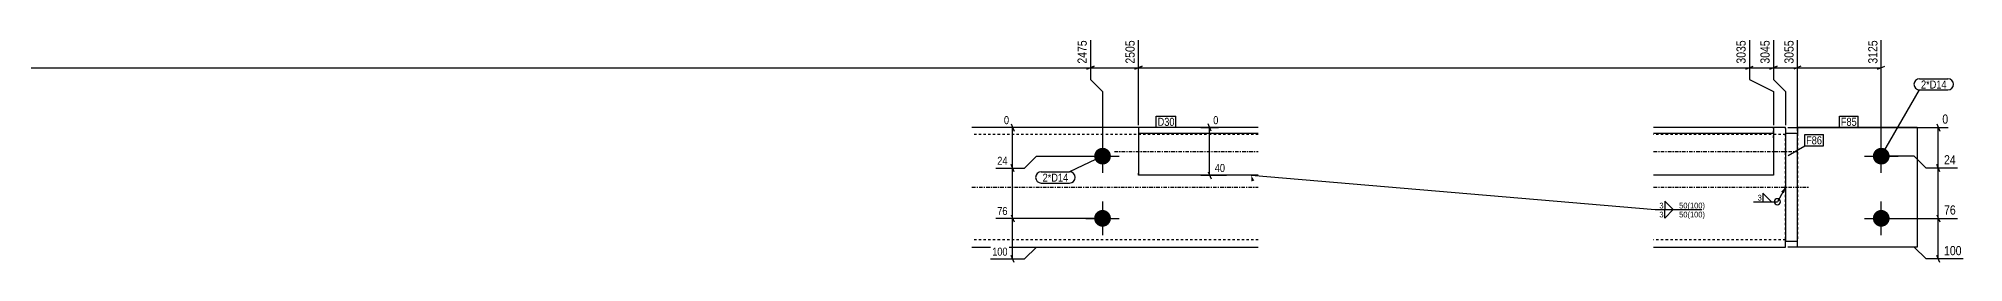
# Model space of a CAD drawing. Header units: millimetres. Extents: x 22 to 19330, y 5 to 1057.
# Drawn here: x 17724 to 19330, y 5 to 192 of the extents above; entities that cross this region are included whole.
import ezdxf

# ---------------------------------------------------------------- set-up
doc = ezdxf.new("R2010")
doc.units = ezdxf.units.MM
doc.linetypes.add('DXK_LINE_DOT2', pattern=[3.9198, 1.9599, -1.9599])
doc.linetypes.add('DXK_LINE_DOT3', pattern=[5.9187, 2.979, -0.9799, 0.9799, -0.9799])
for name, color, linetype in [('MÅLSÆTNING', 7, 'Continuous'), ('STÅL', 7, 'Continuous'), ('TEKST', 7, 'Continuous')]:
    doc.layers.add(name, color=color, linetype=linetype)
doc.styles.add('Arial Narrow', font='ARIALN.TTF', dxfattribs={"height": 0.2})

msp = doc.modelspace()

# ---------------------------------------------------------------- hatches: boundary and pattern name
at = {"layer": 'STÅL', "linetype": 'Continuous'}
for points in [[(18611.7, 100.8, -1), (18611.7, 86.8, -1)], [(19261.7, 100.8, -1), (19261.7, 86.8, -1)], [(18611.7, 48.8, -1), (18611.7, 34.8, -1)], [(19261.7, 48.8, -1), (19261.7, 34.8, -1)]]:
    msp.add_hatch(color=96, dxfattribs=at).paths.add_polyline_path(points)
at = {"layer": 'TEKST', "linetype": 'Continuous'}
for points in [[(18736, 72.7), (18735.7, 77.8), (18738.4, 73.4)], [(19178.2, 64), (19181.7, 67.8), (19180.4, 62.8)]]:
    msp.add_hatch(color=3, dxfattribs=at).paths.add_polyline_path(points)

# ---------------------------------------------------------------- linework, layer by layer
at = {"layer": 'MÅLSÆTNING', "color": 7, "linetype": 'Continuous'}
for p, q in [((18601.7, 190.7), (18601.7, 157.8)), ((18641.7, 119.8), (18641.7, 190.7)), ((18641.7, 119.8), (18641.7, 190.7)), ((19151.7, 190.7), (19151.7, 157.8)), ((19171.7, 190.7), (19171.7, 157.8)), ((19191.7, 114.8), (19191.7, 190.7)), ((19261.7, 95.8), (19261.7, 190.7)), ((16136.7, 167.8), (18601.7, 167.8)), ((18598.7, 166.6), (18604.7, 169)), ((18644.7, 169), (18638.7, 166.6)), ((18638.7, 166.6), (18644.7, 169)), ((19148.7, 166.6), (19154.7, 169)), ((19151.7, 167.8), (19171.7, 167.8)), ((19174.7, 169), (19168.7, 166.6)), ((19194.7, 169), (19188.7, 166.6)), ((19258.7, 166.6), (19264.7, 169)), ((18601.7, 157.8), (18611.7, 147.8)), ((18601.7, 157.8), (18611.7, 147.8)), ((18611.7, 147.8), (18611.7, 95.8)), ((18611.7, 147.8), (18611.7, 95.8)), ((19151.7, 157.8), (19171.7, 147.8)), ((19151.7, 157.8), (19171.7, 147.8)), ((19171.7, 157.8), (19181.7, 147.8)), ((19171.7, 157.8), (19181.7, 147.8)), ((19171.7, 147.8), (19171.7, 119.8)), ((19171.7, 147.8), (19171.7, 119.8)), ((19181.7, 147.8), (19181.7, 119.8)), ((19181.7, 147.8), (19181.7, 119.8)), ((18594.3, 117.8), (18529.4, 117.8)), ((18535.4, 120.8), (18537.8, 114.8)), ((18536.6, 83.8), (18536.6, 117.8)), ((18693.7, 117.8), (18708.4, 117.8)), ((18702.3, 114.8), (18699.9, 120.8)), ((18701.1, 77.8), (18701.1, 117.8)), ((19183.7, 117.8), (19317.5, 117.8)), ((19308.1, 120.8), (19310.5, 114.8)), ((18522.5, 83.8), (18546.6, 83.8)), ((18522.5, 83.8), (18546.6, 83.8)), ((18537.8, 80.8), (18535.4, 86.8)), ((18537.8, 80.8), (18535.4, 86.8)), ((18546.6, 83.8), (18556.6, 93.8)), ((18546.6, 83.8), (18556.6, 93.8)), ((18556.6, 93.8), (18609.7, 93.8)), ((18556.6, 93.8), (18609.7, 93.8)), ((18699.9, 80.8), (18702.3, 74.8)), ((19289.3, 93.8), (19263.7, 93.8)), ((19289.3, 93.8), (19263.7, 93.8)), ((19299.3, 83.8), (19289.3, 93.8)), ((19299.3, 83.8), (19289.3, 93.8)), ((19325.3, 83.8), (19299.3, 83.8)), ((19310.5, 80.8), (19308.1, 86.8)), ((19309.3, 41.8), (19309.3, 83.8)), ((18693.7, 77.8), (18715.2, 77.8)), ((18609.7, 41.8), (18522.5, 41.8)), ((18535.4, 44.8), (18537.8, 38.8)), ((18536.6, 7.8), (18536.6, 41.8)), ((19263.7, 41.8), (19325.3, 41.8)), ((19263.7, 41.8), (19325.3, 41.8)), ((19308.1, 44.8), (19310.5, 38.8)), ((19308.1, 44.8), (19310.5, 38.8)), ((19309.3, 7.8), (19309.3, 41.8)), ((18546.6, 7.8), (18556.6, 17.8)), ((18556.6, 17.8), (18614.6, 17.8)), ((19289.3, 17.8), (19183.7, 17.8)), ((19299.3, 7.8), (19289.3, 17.8)), ((18518.3, 7.8), (18546.6, 7.8)), ((18537.8, 4.8), (18535.4, 10.8)), ((19330.2, 7.8), (19299.3, 7.8)), ((19310.5, 4.8), (19308.1, 10.8))]:
    msp.add_line(p, q, dxfattribs=at)
at = {"layer": 'STÅL', "color": 2, "linetype": 'Continuous'}
for p, q in [((18641.7, 117.8), (18502.7, 117.8)), ((18641.7, 117.8), (18641.7, 79.7)), ((18741.7, 117.8), (18641.7, 117.8)), ((18741.7, 112.8), (18641.7, 112.8)), ((19171.7, 117.8), (19071.7, 117.8)), ((19171.7, 112.8), (19071.7, 112.8)), ((19171.7, 117.8), (19171.7, 77.8)), ((19181.7, 117.8), (19171.7, 117.8)), ((19181.7, 116.9), (19181.7, 117.8)), ((19181.7, 116.9), (19181.7, 112.8)), ((19181.7, 112.8), (19181.7, 22.8)), ((19191.7, 112.8), (19181.7, 112.8)), ((19191.7, 117.8), (19191.7, 112.8)), ((19291.7, 117.8), (19191.7, 117.8)), ((19191.7, 22.8), (19191.7, 112.8)), ((19291.7, 117.8), (19291.7, 17.8)), ((18641.7, 78.7), (18641.7, 79.7)), ((18641.7, 78), (18641.7, 78.7)), ((18641.7, 78), (18641.7, 77.8)), ((18741.7, 77.8), (18641.7, 77.8)), ((19171.7, 77.8), (19071.7, 77.8)), ((18502.7, 17.8), (18741.7, 17.8)), ((19071.7, 17.8), (19181.7, 17.8)), ((19181.7, 22.8), (19191.7, 22.8)), ((19181.7, 17.8), (19181.7, 22.8)), ((19191.7, 17.8), (19191.7, 22.8)), ((19291.7, 17.8), (19191.7, 17.8))]:
    msp.add_line(p, q, dxfattribs=at)
at = {"layer": 'STÅL', "color": 7, "linetype": 'DXK_LINE_DOT2'}
for p, q in [((18641.7, 117.8), (18641.7, 115.8)), ((18741.7, 117.8), (18641.7, 117.8)), ((19171.7, 117.8), (19071.7, 117.8)), ((19171.7, 109.1), (19171.7, 117.8)), ((19181.7, 24.3), (19181.7, 112.8)), ((19191.7, 112.8), (19191.7, 22.8)), ((18741.7, 111.8), (18502.7, 111.8)), ((19181.7, 111.8), (19071.7, 111.8)), ((18641.7, 79.7), (18641.7, 78)), ((18741.7, 23.8), (18502.7, 23.8)), ((19181.7, 23.8), (19071.7, 23.8)), ((19181.7, 23.8), (19181.7, 24.3)), ((19181.7, 22.8), (19181.7, 23.8))]:
    msp.add_line(p, q, dxfattribs=at)
at = {"layer": 'STÅL', "color": 96, "linetype": 'Continuous'}
for p, q in [((18611.7, 107.8), (18611.7, 79.8)), ((19261.7, 79.8), (19261.7, 107.8)), ((18597.7, 93.8), (18625.7, 93.8)), ((19247.7, 93.8), (19275.7, 93.8)), ((18611.7, 55.8), (18611.7, 27.8)), ((19261.7, 27.8), (19261.7, 55.8)), ((18597.7, 41.8), (18625.7, 41.8)), ((19247.7, 41.8), (19275.7, 41.8))]:
    msp.add_line(p, q, dxfattribs=at)
at = {"layer": 'STÅL', "color": 7, "linetype": 'DXK_LINE_DOT3'}
for p, q in [((18621.7, 97.8), (18741.7, 97.8)), ((19071.7, 97.8), (19191.7, 97.8)), ((18502.7, 67.8), (18741.7, 67.8)), ((19071.7, 67.8), (19201.7, 67.8))]:
    msp.add_line(p, q, dxfattribs=at)
at = {"layer": 'TEKST', "color": 3, "linetype": 'Continuous'}
msp.add_line((19181.7, 67.8), (19175, 55.7), dxfattribs=at)
for start, end in [(90, 270), (270, 90)]:
    msp.add_arc((19175, 55.7), 2.5, start, end, dxfattribs=at)

# ---------------------------------------------------------------- wipeouts: each hides what was drawn before it
at = {"color": 0}
for points in [[(19316.2, 150.4), (19316.2, 157.4), (19294.9, 157.4), (19294.9, 150.4)], [(19079.9, 49.7), (19079.9, 55.5), (19076.1, 55.5), (19076.1, 49.7)]]:
    msp.add_wipeout(points, dxfattribs=at).dxf.layer = 'TEKST'

# ---------------------------------------------------------------- next in the draw order: linework, layer by layer
at = {"layer": 'TEKST', "color": 3, "linetype": 'Continuous'}
for p, q in [((19088.1, 49.1), (19081, 56.2)), ((19081, 56.2), (19081, 49.1)), ((19081, 49.1), (19088.1, 49.1))]:
    msp.add_line(p, q, dxfattribs=at)

# ---------------------------------------------------------------- next in the draw order: wipeouts: each hides what was drawn before it
at = {"color": 0, "linetype": 'Continuous'}
for points in [[(18600.1, 192.3), (18588.9, 192.3), (18588.9, 169.6), (18600.1, 169.6)], [(19170.1, 192.3), (19158.9, 192.3), (19158.9, 169.6), (19170.1, 169.6)], [(18535, 119.2), (18535, 129), (18528, 129), (18528, 119.2)], [(18709.8, 119.2), (18709.8, 129), (18702.7, 129), (18702.7, 119.2)], [(19325.5, 85.4), (19325.5, 96.6), (19312.5, 96.6), (19312.5, 85.4)], [(18715.3, 79.2), (18715.3, 89), (18704, 89), (18704, 79.2)], [(18533.7, 43.2), (18533.7, 53), (18522.4, 53), (18522.4, 43.2)], [(19325.5, 43.4), (19325.5, 54.6), (19312.5, 54.6), (19312.5, 43.4)], [(18533.7, 9.2), (18533.7, 19), (18518.2, 19), (18518.2, 9.2)], [(19330.4, 9.4), (19330.4, 20.6), (19312.5, 20.6), (19312.5, 9.4)]]:
    msp.add_wipeout(points, dxfattribs=at).dxf.layer = 'MÅLSÆTNING'
at = {"color": 0}
for points in [[(19316.2, 150.4), (19316.2, 157.4), (19294.9, 157.4), (19294.9, 150.4)], [(18671.8, 119.2), (18671.8, 126.2), (18657.7, 126.2), (18657.7, 119.2)], [(19241.2, 119.2), (19241.2, 126.2), (19228, 126.2), (19228, 119.2)], [(18583, 72.5), (18583, 79.5), (18561.7, 79.5), (18561.7, 72.5)], [(19161.9, 56.3), (19161.9, 62.1), (19158.1, 62.1), (19158.1, 56.3)]]:
    msp.add_wipeout(points, dxfattribs=at).dxf.layer = 'TEKST'

# ---------------------------------------------------------------- next in the draw order: linework, layer by layer
at = {"layer": 'MÅLSÆTNING', "color": 7, "linetype": 'Continuous'}
for p, q in [((18601.7, 190.7), (18601.7, 157.8)), ((19151.7, 190.7), (19151.7, 157.8)), ((19171.7, 190.7), (19171.7, 157.8)), ((18604.7, 169), (18598.7, 166.6)), ((18601.7, 167.8), (18641.7, 167.8)), ((18641.7, 167.8), (19151.7, 167.8)), ((19148.7, 166.6), (19154.7, 169)), ((19168.7, 166.6), (19174.7, 169)), ((19171.7, 167.8), (19191.7, 167.8)), ((19309.3, 83.8), (19309.3, 117.8)), ((18536.6, 41.8), (18536.6, 83.8)), ((19325.3, 83.8), (19299.3, 83.8)), ((19310.5, 80.8), (19308.1, 86.8)), ((18609.7, 41.8), (18522.5, 41.8)), ((18535.4, 44.8), (18537.8, 38.8))]:
    msp.add_line(p, q, dxfattribs=at)
at = {"layer": 'TEKST', "color": 7, "linetype": 'Continuous'}
for p, q in [((19261.7, 93.8), (19293.7, 149.2)), ((19293.7, 158.6), (19317.4, 158.6)), ((19293.7, 149.2), (19317.4, 149.2))]:
    msp.add_line(p, q, dxfattribs=at)
at = {"layer": 'TEKST', "color": 3, "linetype": 'Continuous'}
for p, q in [((19155, 55.7), (19175, 55.7)), ((19170.1, 55.7), (19162.9, 62.8)), ((19162.9, 62.8), (19162.9, 55.7)), ((19162.9, 55.7), (19170.1, 55.7))]:
    msp.add_line(p, q, dxfattribs=at)
at = {"layer": 'TEKST', "color": 7, "linetype": 'Continuous'}
for centre, start, end in [((19293.7, 153.9), 90, 270), ((19317.4, 153.9), 270, 90)]:
    msp.add_arc(centre, 4.7, start, end, dxfattribs=at)

# ---------------------------------------------------------------- next in the draw order: texts
at = {"layer": 'MÅLSÆTNING', "color": 3, "linetype": 'Continuous', "style": 'Arial Narrow'}
for s, p in [('2475', (18598.5, 171.2)), ('3045', (19168.5, 171.2))]:
    msp.add_text(s, height=7.64, rotation=90.0002, dxfattribs=at).set_placement(p)
for s, height, p in [('0', 6.68, (18529.4, 120.6)), ('0', 6.68, (18704.1, 120.6)), ('40', 6.68, (18705.4, 80.6)), ('24', 7.64, (19314.1, 87)), ('76', 6.68, (18523.8, 44.6)), ('76', 7.64, (19314.1, 45)), ('100', 6.68, (18519.6, 10.6)), ('100', 7.64, (19314.1, 11))]:
    msp.add_text(s, height=height, dxfattribs=at).set_placement(p)
at = {"layer": 'TEKST', "color": 3, "style": 'Arial Narrow'}
for s, height, p in [('2*D14', 6.68, (19294.9, 150.4)), ('3', 4.77, (19158.5, 56.7))]:
    msp.add_text(s, height=height, dxfattribs=at).set_placement(p)

# ---------------------------------------------------------------- next in the draw order: wipeouts: each hides what was drawn before it
at = {"color": 0}
for points in [[(18671.8, 119.2), (18671.8, 126.2), (18657.7, 126.2), (18657.7, 119.2)], [(19241.2, 119.2), (19241.2, 126.2), (19228, 126.2), (19228, 119.2)], [(18583, 72.5), (18583, 79.5), (18561.7, 79.5), (18561.7, 72.5)]]:
    msp.add_wipeout(points, dxfattribs=at).dxf.layer = 'TEKST'
at = {"color": 0, "linetype": 'Continuous'}
for points in [[(19112.3, 49.7), (19112.3, 55.5), (19092.6, 55.5), (19092.6, 49.7)], [(19079.9, 42.2), (19079.9, 48), (19076.1, 48), (19076.1, 42.2)]]:
    msp.add_wipeout(points, dxfattribs=at).dxf.layer = 'TEKST'

# ---------------------------------------------------------------- next in the draw order: linework, layer by layer
at = {"layer": 'TEKST', "color": 7, "linetype": 'Continuous'}
for p, q in [((18656.5, 127.4), (18673, 127.4)), ((18656.5, 118), (18656.5, 127.4)), ((18656.5, 118), (18673, 118)), ((18673, 118), (18673, 127.4)), ((19226.8, 127.4), (19242.4, 127.4)), ((19226.8, 118), (19226.8, 127.4)), ((19226.8, 118), (19242.4, 118)), ((19242.4, 118), (19242.4, 127.4)), ((18560.5, 80.7), (18584.2, 80.7)), ((18611.7, 93.8), (18584.2, 80.7)), ((18560.5, 71.3), (18584.2, 71.3))]:
    msp.add_line(p, q, dxfattribs=at)
at = {"layer": 'TEKST', "color": 3, "linetype": 'Continuous'}
for p, q in [((18735.7, 77.8), (19073, 49.1)), ((19081, 49.1), (19088.1, 49.1)), ((19088.1, 49.1), (19081, 42)), ((19081, 42), (19081, 49.1))]:
    msp.add_line(p, q, dxfattribs=at)
at = {"layer": 'TEKST', "color": 7, "linetype": 'Continuous'}
for centre, start, end in [((18560.5, 76), 90, 270), ((18584.2, 76), 270, 90)]:
    msp.add_arc(centre, 4.7, start, end, dxfattribs=at)

# ---------------------------------------------------------------- next in the draw order: texts
at = {"layer": 'TEKST', "color": 3, "style": 'Arial Narrow'}
for s, height, p in [('D30', 6.68, (18657.7, 119.2)), ('F85', 6.68, (19228, 119.2)), ('2*D14', 6.68, (18561.7, 72.5)), ('3', 4.77, (19076.5, 50.1))]:
    msp.add_text(s, height=height, dxfattribs=at).set_placement(p)
at = {"layer": 'TEKST', "color": 3, "linetype": 'Continuous', "style": 'Arial Narrow'}
msp.add_text('3', height=4.77, dxfattribs=at).set_placement((19076.5, 42.6))

# ---------------------------------------------------------------- next in the draw order: wipeouts: each hides what was drawn before it
at = {"color": 0, "linetype": 'Continuous'}
for points in [[(18640.1, 192.3), (18628.9, 192.3), (18628.9, 169.6), (18640.1, 169.6)], [(19150.1, 192.3), (19138.9, 192.3), (19138.9, 169.6), (19150.1, 169.6)], [(19190.1, 192.3), (19178.9, 192.3), (19178.9, 169.6), (19190.1, 169.6)], [(19319.1, 119.4), (19319.1, 130.6), (19311.1, 130.6), (19311.1, 119.4)], [(18533.7, 85.2), (18533.7, 95), (18522.4, 95), (18522.4, 85.2)]]:
    msp.add_wipeout(points, dxfattribs=at).dxf.layer = 'MÅLSÆTNING'

# ---------------------------------------------------------------- next in the draw order: linework, layer by layer
at = {"layer": 'MÅLSÆTNING', "color": 7, "linetype": 'Continuous'}
for p, q in [((19191.7, 114.8), (19191.7, 190.7)), ((19194.7, 169), (19188.7, 166.6)), ((19191.7, 167.8), (19261.7, 167.8))]:
    msp.add_line(p, q, dxfattribs=at)

# ---------------------------------------------------------------- next in the draw order: texts
at = {"layer": 'MÅLSÆTNING', "color": 3, "linetype": 'Continuous', "style": 'Arial Narrow'}
for s, p in [('2505', (18638.5, 171.2)), ('3035', (19148.5, 171.2)), ('3055', (19188.5, 171.2))]:
    msp.add_text(s, height=7.64, rotation=90.0002, dxfattribs=at).set_placement(p)
for s, height, p in [('0', 7.64, (19312.7, 121)), ('24', 6.68, (18523.8, 86.6))]:
    msp.add_text(s, height=height, dxfattribs=at).set_placement(p)

# ---------------------------------------------------------------- next in the draw order: wipeouts: each hides what was drawn before it
at = {"color": 0, "linetype": 'Continuous'}
msp.add_wipeout([(19112.3, 42.2), (19112.3, 48), (19092.6, 48), (19092.6, 42.2)], dxfattribs=at).dxf.layer = 'TEKST'

# ---------------------------------------------------------------- next in the draw order: linework, layer by layer
at = {"layer": 'TEKST', "color": 3, "linetype": 'Continuous'}
msp.add_line((19073, 49.1), (19111.9, 49.1), dxfattribs=at)

# ---------------------------------------------------------------- next in the draw order: texts
at = {"layer": 'TEKST', "color": 3, "linetype": 'Continuous', "style": 'Arial Narrow'}
for p in [(19093, 50.1), (19093, 42.6)]:
    msp.add_text('50(100)', height=4.77, dxfattribs=at).set_placement(p)

# ---------------------------------------------------------------- next in the draw order: wipeouts: each hides what was drawn before it
at = {"color": 0, "linetype": 'Continuous'}
msp.add_wipeout([(19260.1, 192.3), (19248.9, 192.3), (19248.9, 169.6), (19260.1, 169.6)], dxfattribs=at).dxf.layer = 'MÅLSÆTNING'
at = {"color": 0}
msp.add_wipeout([(19212.3, 103.7), (19212.3, 110.7), (19199, 110.7), (19199, 103.7)], dxfattribs=at).dxf.layer = 'TEKST'

# ---------------------------------------------------------------- next in the draw order: texts
at = {"layer": 'MÅLSÆTNING', "color": 3, "linetype": 'Continuous', "style": 'Arial Narrow'}
msp.add_text('3125', height=7.64, rotation=90.0002, dxfattribs=at).set_placement((19258.5, 171.2))

# ---------------------------------------------------------------- next in the draw order: wipeouts: each hides what was drawn before it
at = {"color": 0}
msp.add_wipeout([(19212.3, 103.7), (19212.3, 110.7), (19199, 110.7), (19199, 103.7)], dxfattribs=at).dxf.layer = 'TEKST'

# ---------------------------------------------------------------- next in the draw order: linework, layer by layer
at = {"layer": 'TEKST', "color": 7, "linetype": 'Continuous'}
for p, q in [((19184, 94.5), (19197.8, 102.5)), ((19197.8, 111.9), (19213.5, 111.9)), ((19197.8, 102.5), (19197.8, 111.9)), ((19197.8, 102.5), (19213.5, 102.5)), ((19213.5, 102.5), (19213.5, 111.9))]:
    msp.add_line(p, q, dxfattribs=at)

# ---------------------------------------------------------------- next in the draw order: texts
at = {"layer": 'TEKST', "color": 3, "style": 'Arial Narrow'}
msp.add_text('F86', height=6.68, dxfattribs=at).set_placement((19199, 103.7))

doc.saveas('drawing.dxf')
